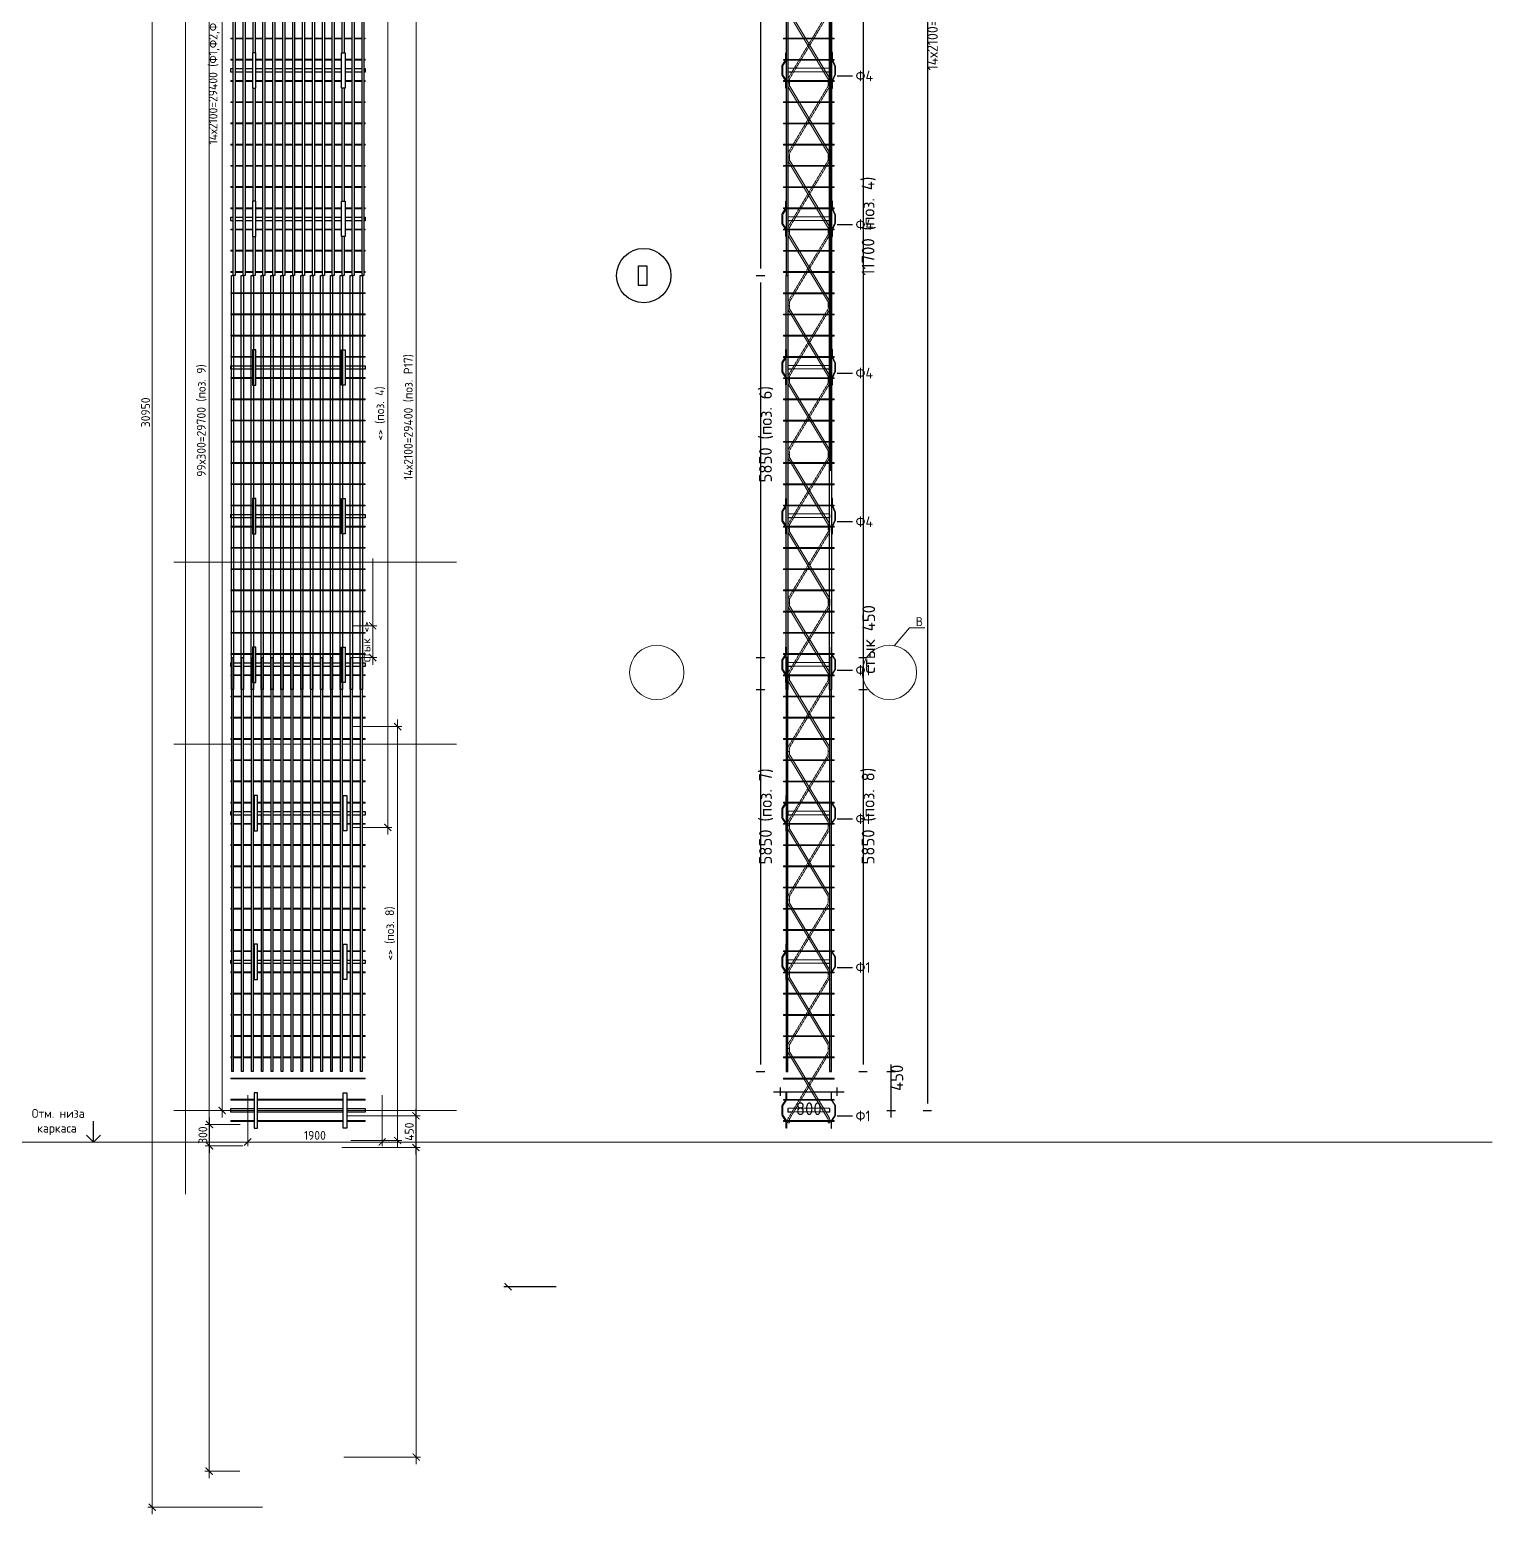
# Model space of a CAD drawing. Header units: millimetres. Extents: x -65574 to 111613, y -106550 to -50518.
# Drawn here: x 24010 to 44685, y -106261 to -85278 of the extents above; entities that cross this region are included whole.
import ezdxf
from ezdxf import colors
from ezdxf.entities.mleader import LeaderData, LeaderLine
from ezdxf.math import Vec2, Vec3

# ---------------------------------------------------------------- set-up
doc = ezdxf.new("R2010")
doc.units = ezdxf.units.MM
doc.linetypes.add('невидимая', pattern=[0.375, 0.25, -0.125])
doc.layers.get('Defpoints').update_dxf_attribs({"color": 6})
doc.layers.add('ОПП_ОС_Размеры', color=7, linetype='Continuous', lineweight=25)
doc.styles.add('GOST-2.304_Type-B', font='GOST Common.ttf')
doc.styles.add('mpp', font='mipgost.shx')
doc.dimstyles.new('УРСТ', dxfattribs={"dimtxt": 2.5, "dimasz": 2, "dimexe": 1.2, "dimexo": 1.5, "dimtad": 1, "dimdec": 0, "dimrnd": 1, "dimtxsty": 'GOST-2.304_Type-B', "dimblk": 'ARCHTICK', "dimcen": 2, "dimdle": 2, "dimazin": 3, "dimtfac": 1, "dimtdec": 0, "dimtmove": 1, "dimatfit": 0, "dimldrblk": 'NONE', "dimlwd": 15, "dimlwe": 15})

# ---------------------------------------------------------------- blocks, each defined once
blk = doc.blocks.new('_ArchTick')
at = {"color": 0, "linetype": 'ByBlock', "const_width": 0.15}
blk.add_lwpolyline([(-0.5, -0.5), (0.5, 0.5)], dxfattribs=at)
blk = doc.blocks.new('*D79')
at = {"color": 0, "lineweight": 15, "ltscale": 100, "transparency": 16777216}
for p, q in [((27091, -100337), (27091, -101059)), ((28991, -100337), (28991, -101059)), ((26991, -100999), (29091, -100999))]:
    blk.add_line(p, q, dxfattribs=at)
at = {"layer": 'Defpoints', "color": 0, "lineweight": -2, "ltscale": 100, "transparency": 16777216}
for p in [(27091, -100262), (28991, -100262), (28991, -100999)]:
    blk.add_point(p, dxfattribs=at)
at = {"color": 0, "lineweight": 15, "ltscale": 100, "transparency": 16777216, "xscale": 100, "yscale": 100, "zscale": 100, "rotation": 180}
blk.add_blockref('_ArchTick', (27091, -100999), dxfattribs=at)
at = {"color": 0, "lineweight": 15, "ltscale": 100, "transparency": 16777216, "xscale": 100, "yscale": 100, "zscale": 100}
blk.add_blockref('_ArchTick', (28991, -100999), dxfattribs=at)
at = {"color": 0, "lineweight": 15, "ltscale": 100, "transparency": 16777216, "insert": (28041, -100905), "char_height": 125, "attachment_point": 5, "style": 'GOST-2.304_Type-B'}
blk.add_mtext('\\A1;1900', dxfattribs=at)
blk = doc.blocks.new('_None')
blk = doc.blocks.new('*D83')
at = {"color": 0, "lineweight": 15, "transparency": 16777216}
for p, q in [((29071, -84753), (29071, -96653)), ((28553, -84853), (29131, -84853)), ((28578, -96553), (29131, -96553))]:
    blk.add_line(p, q, dxfattribs=at)
at = {"layer": 'Defpoints', "color": 0, "lineweight": -2, "transparency": 16777216}
for p in [(28478, -84853), (28503, -96553), (29071, -96553)]:
    blk.add_point(p, dxfattribs=at)
at = {"color": 0, "lineweight": 15, "transparency": 16777216, "xscale": 100, "yscale": 100, "zscale": 100}
for p, rotation in [((29071, -84853), 90), ((29071, -96553), 270)]:
    blk.add_blockref('_ArchTick', p, dxfattribs=dict(at, rotation=rotation))
at = {"color": 0, "lineweight": 15, "transparency": 16777216, "insert": (28965, -90703), "char_height": 125, "attachment_point": 5, "rotation": 90, "style": 'GOST-2.304_Type-B'}
blk.add_mtext('\\A1;<> (поз. 4)', dxfattribs=at)
blk = doc.blocks.new('*D85')
at = {"color": 0, "lineweight": 15, "transparency": 16777216}
for p, q in [((29211, -95028), (29211, -101078)), ((28548, -95128), (29271, -95128)), ((28548, -100978), (29271, -100978))]:
    blk.add_line(p, q, dxfattribs=at)
at = {"layer": 'Defpoints', "color": 0, "lineweight": -2, "transparency": 16777216}
for p in [(28473, -95128), (28473, -100978), (29211, -100978)]:
    blk.add_point(p, dxfattribs=at)
at = {"color": 0, "lineweight": 15, "transparency": 16777216, "xscale": 100, "yscale": 100, "zscale": 100}
for p, rotation in [((29211, -95128), 90), ((29211, -100978), 270)]:
    blk.add_blockref('_ArchTick', p, dxfattribs=dict(at, rotation=rotation))
at = {"color": 0, "lineweight": 15, "transparency": 16777216, "insert": (29104, -98053), "char_height": 125, "attachment_point": 5, "rotation": 90, "style": 'GOST-2.304_Type-B'}
blk.add_mtext('\\A1;<> (поз. 8)', dxfattribs=at)
blk = doc.blocks.new('*D88')
at = {"color": 0, "lineweight": 15, "transparency": 16777216}
for p, q in [((28858, -92753), (28858, -93703)), ((28583, -93703), (28918, -93703)), ((28858, -93703), (28858, -93603)), ((28858, -93703), (28858, -94153)), ((28858, -93703), (28858, -94153)), ((28583, -94153), (28918, -94153)), ((28858, -94153), (28858, -94253))]:
    blk.add_line(p, q, dxfattribs=at)
at = {"layer": 'Defpoints', "color": 0, "lineweight": -2, "transparency": 16777216}
for p in [(28508, -93703), (28508, -94153), (28858, -94153)]:
    blk.add_point(p, dxfattribs=at)
at = {"color": 0, "lineweight": 15, "transparency": 16777216, "xscale": 100, "yscale": 100, "zscale": 100}
for p, rotation in [((28858, -93703), 270), ((28858, -94153), 90)]:
    blk.add_blockref('_ArchTick', p, dxfattribs=dict(at, rotation=rotation))
at = {"color": 0, "lineweight": 15, "transparency": 16777216, "insert": (28764, -93928), "char_height": 125, "attachment_point": 5, "rotation": 90, "style": 'GOST-2.304_Type-B'}
blk.add_mtext('\\A1;стык <>', dxfattribs=at)
blk = doc.blocks.new('*U19')
at = {"lineweight": 30, "ltscale": 100}
blk.add_lwpolyline([(-950, -25), (950, -25), (950, 25), (-950, 25)], close=True, dxfattribs=at)
blk = doc.blocks.new('*U20')
at = {"color": 0, "linetype": 'ByBlock', "lineweight": -2, "transparency": 16777216}
for p in [(0, 0), (0, -2100), (0, -4200), (0, -6300), (0, -8400), (0, -10500), (0, -12600), (0, -14700), (0, -16800), (0, -18900), (0, -21000), (0, -23100), (0, -25200), (0, -27300), (0, -29400)]:
    blk.add_blockref('*U19', p, dxfattribs=at)
blk = doc.blocks.new('*D90')
at = {"color": 0, "lineweight": 15, "ltscale": 100, "transparency": 16777216}
for p, q in [((29474, -75953), (29474, -105553)), ((28448, -76053), (29534, -76053)), ((28448, -105453), (29534, -105453))]:
    blk.add_line(p, q, dxfattribs=at)
at = {"layer": 'Defpoints', "color": 0, "lineweight": -2, "ltscale": 100, "transparency": 16777216}
for p in [(28373, -76053), (28373, -105453), (29474, -105453)]:
    blk.add_point(p, dxfattribs=at)
at = {"color": 0, "lineweight": 15, "ltscale": 100, "transparency": 16777216, "xscale": 100, "yscale": 100, "zscale": 100}
for p, rotation in [((29474, -76053), 90), ((29474, -105453), 270)]:
    blk.add_blockref('_ArchTick', p, dxfattribs=dict(at, rotation=rotation))
at = {"color": 0, "lineweight": 15, "ltscale": 100, "transparency": 16777216, "insert": (29367, -90753), "char_height": 125, "attachment_point": 5, "rotation": 90, "style": 'GOST-2.304_Type-B'}
blk.add_mtext('\\A1;14х2100=29400 (поз. Р17)', dxfattribs=at)
blk = doc.blocks.new('*D91')
at = {"color": 0, "lineweight": 15, "ltscale": 100, "transparency": 16777216}
for p, q in [((28443, -100628), (29529, -100628)), ((29469, -100528), (29469, -101178)), ((28422, -101078), (29529, -101078))]:
    blk.add_line(p, q, dxfattribs=at)
at = {"layer": 'Defpoints', "color": 0, "lineweight": -2, "ltscale": 100, "transparency": 16777216}
for p in [(28368, -100628), (28347, -101078), (29469, -101078)]:
    blk.add_point(p, dxfattribs=at)
at = {"color": 0, "lineweight": 15, "ltscale": 100, "transparency": 16777216, "xscale": 100, "yscale": 100, "zscale": 100}
for p, rotation in [((29469, -100628), 90), ((29469, -101078), 270)]:
    blk.add_blockref('_ArchTick', p, dxfattribs=dict(at, rotation=rotation))
at = {"color": 0, "lineweight": 15, "ltscale": 100, "transparency": 16777216, "insert": (29375, -100853), "char_height": 125, "attachment_point": 5, "rotation": 90, "style": 'GOST-2.304_Type-B'}
blk.add_mtext('\\A1;450', dxfattribs=at)
blk = doc.blocks.new('*U18')
blk.add_wipeout([(-14, 11700), (14, 11700), (14, 0), (-14, 0)])
at = {"ltscale": 100}
blk.add_lwpolyline([(-14, 0), (14, 0), (14, 11700), (-14, 11700)], close=True, dxfattribs=at)
blk = doc.blocks.new('*U21')
at = {"color": 0, "linetype": 'ByBlock', "lineweight": -2, "transparency": 16777216}
for p in [(0, 0), (140, 0), (280, 0), (420, 0), (560, 0), (700, 0), (840, 0), (980, 0), (1120, 0), (1260, 0), (1400, 0), (1540, 0), (1680, 0), (1820, 0)]:
    blk.add_blockref('*U18', p, dxfattribs=at)
blk = doc.blocks.new('*U22')
blk.add_wipeout([(-11, 5850), (11, 5850), (11, 0), (-11, 0)])
at = {"ltscale": 100}
blk.add_lwpolyline([(-11, 0), (11, 0), (11, 5850), (-11, 5850)], close=True, dxfattribs=at)
blk = doc.blocks.new('*U23')
at = {"color": 0, "linetype": 'ByBlock', "lineweight": -2, "transparency": 16777216}
for p in [(0, 0), (140, 0), (280, 0), (420, 0), (560, 0), (700, 0), (840, 0), (980, 0), (1120, 0), (1260, 0), (1400, 0), (1540, 0), (1680, 0), (1820, 0)]:
    blk.add_blockref('*U22', p, dxfattribs=at)
blk = doc.blocks.new('*U28')
blk.add_wipeout([(-25, 250), (25, 250), (25, -250), (-25, -250)])
at = {"lineweight": 30, "ltscale": 100}
blk.add_lwpolyline([(-25, -250), (-25, 250), (25, 250), (25, -250)], close=True, dxfattribs=at)
blk = doc.blocks.new('*U29')
at = {"color": 0, "linetype": 'ByBlock', "lineweight": -2, "transparency": 16777216}
for p in [(0, 0), (0, -2100), (0, -4200)]:
    blk.add_blockref('*U28', p, dxfattribs=at)
blk = doc.blocks.new('*D92')
at = {"color": 0, "lineweight": 15, "ltscale": 100, "transparency": 16777216}
for p, q in [((26729, -71053), (26729, -100653)), ((27081, -71153), (26669, -71153)), ((26778, -100553), (26669, -100553))]:
    blk.add_line(p, q, dxfattribs=at)
at = {"layer": 'Defpoints', "color": 0, "lineweight": -2, "ltscale": 100, "transparency": 16777216}
for p in [(27156, -71153), (26729, -100553), (26853, -100553)]:
    blk.add_point(p, dxfattribs=at)
at = {"color": 0, "lineweight": 15, "ltscale": 100, "transparency": 16777216, "xscale": 100, "yscale": 100, "zscale": 100}
for p, rotation in [((26729, -71153), 90), ((26729, -100553), 270)]:
    blk.add_blockref('_ArchTick', p, dxfattribs=dict(at, rotation=rotation))
at = {"color": 0, "lineweight": 15, "ltscale": 100, "transparency": 16777216, "insert": (26616, -85853), "char_height": 125, "width": 2244.5, "attachment_point": 5, "rotation": 90, "style": 'GOST-2.304_Type-B'}
blk.add_mtext('\\A1;14х2100=29400 (Ф1,Ф2,Ф3,Ф4) ', dxfattribs=at)
blk = doc.blocks.new('*D164')
at = {"color": 0, "lineweight": 15, "ltscale": 100, "transparency": 16777216}
for p, q in [((26979, -75952), (26487, -75952)), ((26547, -75852), (26547, -105752)), ((26979, -105652), (26487, -105652))]:
    blk.add_line(p, q, dxfattribs=at)
at = {"layer": 'Defpoints', "color": 0, "lineweight": -2, "ltscale": 100, "transparency": 16777216}
for p in [(27054, -75952), (26547, -105652), (27054, -105652)]:
    blk.add_point(p, dxfattribs=at)
at = {"color": 0, "lineweight": 15, "ltscale": 100, "transparency": 16777216, "xscale": 100, "yscale": 100, "zscale": 100}
for p, rotation in [((26547, -75952), 90), ((26547, -105652), 270)]:
    blk.add_blockref('_ArchTick', p, dxfattribs=dict(at, rotation=rotation))
at = {"color": 0, "lineweight": 15, "ltscale": 100, "transparency": 16777216, "insert": (26441, -90802), "char_height": 125, "width": 2066.21, "attachment_point": 5, "rotation": 90, "style": 'GOST-2.304_Type-B'}
blk.add_mtext('\\A1;99х300=29700 (поз. 9) ', dxfattribs=at)
blk = doc.blocks.new('*U168')
at = {"lineweight": 15}
blk.add_lwpolyline([(-950, 6), (-950, -6), (950, -6), (950, 6)], close=True, dxfattribs=at)
blk = doc.blocks.new('*U169')
at = {"color": 0, "linetype": 'ByBlock', "lineweight": -2, "transparency": 16777216}
for p in [(0, 0), (0, -300), (0, -600), (0, -900), (0, -1200), (0, -1500), (0, -1800), (0, -2100), (0, -2400), (0, -2700), (0, -3000), (0, -3300), (0, -3600), (0, -3900), (0, -4200), (0, -4500), (0, -4800), (0, -5100), (0, -5400), (0, -5700), (0, -6000), (0, -6300), (0, -6600), (0, -6900), (0, -7200), (0, -7500), (0, -7800), (0, -8100), (0, -8400), (0, -8700), (0, -9000), (0, -9300), (0, -9600), (0, -9900), (0, -10200), (0, -10500), (0, -10800), (0, -11100), (0, -11400), (0, -11700), (0, -12000), (0, -12300), (0, -12600), (0, -12900), (0, -13200), (0, -13500), (0, -13800), (0, -14100), (0, -14400), (0, -14700), (0, -15000), (0, -15300), (0, -15600), (0, -15900), (0, -16200), (0, -16500), (0, -16800), (0, -17100), (0, -17400), (0, -17700), (0, -18000), (0, -18300), (0, -18600), (0, -18900), (0, -19200), (0, -19500), (0, -19800), (0, -20100), (0, -20400), (0, -20700), (0, -21000), (0, -21300), (0, -21600), (0, -21900), (0, -22200), (0, -22500), (0, -22800), (0, -23100), (0, -23400), (0, -23700), (0, -24000), (0, -24300), (0, -24600), (0, -24900), (0, -25200), (0, -25500), (0, -25800), (0, -26100), (0, -26400), (0, -26700), (0, -27000), (0, -27300), (0, -27600), (0, -27900), (0, -28200), (0, -28500), (0, -28800), (0, -29100), (0, -29400), (0, -29700)]:
    blk.add_blockref('*U168', p, dxfattribs=at)
blk = doc.blocks.new('*D190')
at = {"color": 0, "lineweight": 15, "transparency": 16777216}
for p, q in [((25742, -75111), (25742, -106261)), ((26756, -75211), (25682, -75211)), ((27299, -106161), (25682, -106161))]:
    blk.add_line(p, q, dxfattribs=at)
at = {"layer": 'Defpoints', "color": 0, "lineweight": -2, "transparency": 16777216}
for p in [(26831, -75211), (25742, -106161), (27374, -106161)]:
    blk.add_point(p, dxfattribs=at)
at = {"color": 0, "lineweight": 15, "transparency": 16777216, "xscale": 100, "yscale": 100, "zscale": 100}
for p, rotation in [((25742, -75211), 90), ((25742, -106161), 270)]:
    blk.add_blockref('_ArchTick', p, dxfattribs=dict(at, rotation=rotation))
at = {"color": 0, "lineweight": -2, "transparency": 16777216, "insert": (25648, -90686), "char_height": 125, "attachment_point": 5, "rotation": 90, "style": 'GOST-2.304_Type-B'}
blk.add_mtext('\\A1;30950', dxfattribs=at)
blk = doc.blocks.new('ываыуааыу')
at = {"color": 3, "lineweight": -2}
blk.add_lwpolyline([(109752, 31840), (109837, 31803, 0.103926), (109841, 31802), (109939, 31802), (109939, 31797), (109839, 31797, -0.103926), (109835, 31798), (109750, 31835, 0.103926), (109746, 31836), (109631, 31836, 0.103926), (109627, 31835), (109543, 31798, -0.103926), (109539, 31797), (109439, 31797), (109439, 31802), (109536, 31802, 0.103926), (109540, 31803), (109625, 31840, -0.103926), (109629, 31841), (109748, 31841, -0.103926)], format="xyb", close=True, dxfattribs=at)
blk = doc.blocks.new('ф-3')
at = {"color": 2, "lineweight": -2}
blk.add_lwpolyline([(50720, -71227, 0.145063), (50721, -71222), (50721, -71153), (50721, -71084, 0.145063), (50720, -71078), (50673, -71006, -0.145063), (50671, -71001), (50671, -70903), (50666, -70903), (50666, -71003, 0.145063), (50668, -71008), (50715, -71080, -0.145063), (50716, -71086), (50716, -71153), (50716, -71220, -0.145063), (50715, -71225), (50668, -71297, 0.145063), (50666, -71303), (50666, -71403), (50671, -71403), (50671, -71305, -0.145063), (50673, -71299)], format="xyb", close=True, dxfattribs=at)
blk = doc.blocks.new('*D203')
at = {"layer": 'Defpoints', "color": 0, "lineweight": -2, "transparency": 16777216}
for p in [(27059, -100752), (26552, -101053), (27096, -101053)]:
    blk.add_point(p, dxfattribs=at)
at = {"layer": 'ОПП_ОС_Размеры', "color": 0, "lineweight": 15, "transparency": 16777216}
for p, q in [((26552, -100652), (26552, -101153)), ((26984, -100752), (26492, -100752)), ((27021, -101053), (26492, -101053))]:
    blk.add_line(p, q, dxfattribs=at)
at = {"layer": 'ОПП_ОС_Размеры', "color": 0, "lineweight": 15, "transparency": 16777216, "xscale": 100, "yscale": 100, "zscale": 100}
for p, rotation in [((26552, -100752), 90), ((26552, -101053), 270)]:
    blk.add_blockref('_ArchTick', p, dxfattribs=dict(at, rotation=rotation))
at = {"layer": 'ОПП_ОС_Размеры', "color": 0, "lineweight": -2, "transparency": 16777216, "insert": (26458, -100902), "char_height": 125, "attachment_point": 5, "rotation": 90, "style": 'GOST-2.304_Type-B'}
blk.add_mtext('\\A1;300', dxfattribs=at)
blk = doc.blocks.new('*U450')
blk.add_wipeout([(-25, 250), (25, 250), (25, -250), (-25, -250)])
at = {"lineweight": 30, "ltscale": 100}
blk.add_lwpolyline([(-25, -250), (-25, 250), (25, 250), (25, -250)], close=True, dxfattribs=at)
blk = doc.blocks.new('*U451')
at = {"color": 0, "linetype": 'ByBlock', "lineweight": -2, "transparency": 16777216}
for p in [(0, 0), (0, -2100), (0, -4200), (0, -6300), (0, -8400)]:
    blk.add_blockref('*U450', p, dxfattribs=at)
blk = doc.blocks.new('*U456')
blk.add_wipeout([(-25, 250), (25, 250), (25, -250), (-25, -250)])
at = {"lineweight": 30, "ltscale": 100}
blk.add_lwpolyline([(-25, -250), (-25, 250), (25, 250), (25, -250)], close=True, dxfattribs=at)
blk = doc.blocks.new('*U457')
at = {"color": 0, "linetype": 'ByBlock', "lineweight": -2, "transparency": 16777216}
for p in [(0, 0), (0, -2100), (0, -4200)]:
    blk.add_blockref('*U456', p, dxfattribs=at)
blk = doc.blocks.new('*U460')
blk.add_wipeout([(-25, 250), (25, 250), (25, -250), (-25, -250)])
at = {"lineweight": 30, "ltscale": 100}
blk.add_lwpolyline([(-25, -250), (-25, 250), (25, 250), (25, -250)], close=True, dxfattribs=at)
blk = doc.blocks.new('*U461')
at = {"color": 0, "linetype": 'ByBlock', "lineweight": -2, "transparency": 16777216}
for p in [(0, 0), (0, -2100), (0, -4200), (0, -6300), (0, -8400)]:
    blk.add_blockref('*U460', p, dxfattribs=at)
blk = doc.blocks.new('*U470')
blk.add_lwpolyline([(-16, 0), (16, 0), (16, 5850), (-16, 5850)], close=True)
blk = doc.blocks.new('*U471')
for p in [(0, 0), (140, 0), (280, 0), (420, 0), (560, 0), (700, 0), (840, 0), (980, 0), (1120, 0), (1260, 0), (1400, 0), (1540, 0), (1680, 0), (1820, 0)]:
    blk.add_blockref('*U470', p)
blk = doc.blocks.new('*U1700')
at = {"lineweight": 15}
blk.add_lwpolyline([(-360, -6), (360, -6), (360, 6), (-360, 6), (-360, -7)], dxfattribs=at)
blk = doc.blocks.new('*U1710')
at = {"color": 0, "linetype": 'ByBlock', "lineweight": -2, "transparency": 16777216}
for p in [(0, 0), (0, -300), (0, -600), (0, -900), (0, -1200), (0, -1500), (0, -1800), (0, -2100), (0, -2400), (0, -2700), (0, -3000), (0, -3300), (0, -3600), (0, -3900), (0, -4200), (0, -4500), (0, -4800), (0, -5100), (0, -5400), (0, -5700), (0, -6000), (0, -6300), (0, -6600), (0, -6900), (0, -7200), (0, -7500), (0, -7800), (0, -8100), (0, -8400), (0, -8700), (0, -9000), (0, -9300), (0, -9600), (0, -9900), (0, -10200), (0, -10500), (0, -10800), (0, -11100), (0, -11400), (0, -11700), (0, -12000), (0, -12300), (0, -12600), (0, -12900), (0, -13200), (0, -13500), (0, -13800), (0, -14100), (0, -14400), (0, -14700), (0, -15000), (0, -15300), (0, -15600), (0, -15900), (0, -16200), (0, -16500), (0, -16800), (0, -17100), (0, -17400), (0, -17700), (0, -18000), (0, -18300), (0, -18600), (0, -18900), (0, -19200), (0, -19500), (0, -19800), (0, -20100), (0, -20400), (0, -20700), (0, -21000)]:
    blk.add_blockref('*U1700', p, dxfattribs=at)
blk = doc.blocks.new('*U1720')
at = {"lineweight": 15}
for points in [[(-245, -27.5), (-295, -27.5), (-295, 22.5), (-290, 22.5), (-290, -22.5), (-245, -22.5), (-245, -22.5)], [(245, -27.5), (295, -27.5), (295, 22.5), (290, 22.5), (290, -22.5), (245, -22.5), (245, -22.5)]]:
    blk.add_lwpolyline(points, close=True, dxfattribs=at)
blk.add_lwpolyline([(-263, -22.5), (290, -22.5), (290, 27.5), (-290, 27.5), (-290, -22.5)], dxfattribs=at)
blk = doc.blocks.new('*U1730')
at = {"color": 0, "linetype": 'ByBlock', "lineweight": -2, "transparency": 16777216}
for p in [(0, 0), (0, -2100), (0, -4200), (0, -6300), (0, -8400), (0, -10500), (0, -12600), (0, -14700), (0, -16800), (0, -18900), (0, -21000), (0, -23100), (0, -25200), (0, -27300), (0, -29400)]:
    blk.add_blockref('*U1720', p, dxfattribs=at)
blk = doc.blocks.new('dthysq0')
at = {"lineweight": 15}
blk.add_lwpolyline([(25239, -216), (25239, -175), (25259, -175), (25259, -209, 0.168934), (25268, -234), (25820, -1152, -0.168934), (25829, -1177), (25829, -1225), (25809, -1225), (25809, -1184, 0.168934), (25800, -1159), (25248, -241, -0.168934)], format="xyb", close=True, dxfattribs=at)
at = {"linetype": 'невидимая', "lineweight": 15, "ltscale": 7}
blk.add_lwpolyline([(25829, -216), (25829, -175), (25809, -175), (25809, -209, -0.168934), (25800, -234), (25248, -1152, 0.168934), (25239, -1177), (25239, -1225), (25259, -1225), (25259, -1184, -0.168934), (25268, -1159), (25820, -241, 0.168934)], format="xyb", close=True, dxfattribs=at)
blk = doc.blocks.new('*U1740')
blk.add_blockref('dthysq0', (-25534, 700))
blk = doc.blocks.new('*U1750')
at = {"color": 0, "linetype": 'ByBlock', "lineweight": -2, "transparency": 16777216}
for p in [(0, 0), (0, -1050), (0, -2100), (0, -3150), (0, -4200), (0, -5250), (0, -6300), (0, -7350), (0, -8400), (0, -9450), (0, -10500), (0, -11550), (0, -12600), (0, -13650), (0, -14700), (0, -15750), (0, -16800), (0, -17850), (0, -18900), (0, -19950), (0, -21000), (0, -22050), (0, -23100), (0, -24150), (0, -25200), (0, -26250), (0, -27300), (0, -28350), (0, -29400)]:
    blk.add_blockref('*U1740', p, dxfattribs=at)
blk = doc.blocks.new('афафцафа0')
at = {"color": 30, "lineweight": -2}
blk.add_lwpolyline([(109689, 32631), (109756, 32631, -0.152459), (109761, 32629), (109833, 32580, 0.152459), (109839, 32578), (109939, 32578), (109939, 32583), (109841, 32583, -0.152459), (109835, 32585), (109763, 32634, 0.152459), (109758, 32636), (109689, 32636), (109619, 32636, 0.152459), (109614, 32634), (109542, 32585, -0.152459), (109537, 32583), (109439, 32583), (109439, 32578), (109539, 32578, 0.152459), (109544, 32580), (109616, 32629, -0.152459), (109621, 32631)], format="xyb", close=True, dxfattribs=at)
blk = doc.blocks.new('*U1780')
at = {"color": 1, "lineweight": -2, "xscale": -1, "rotation": 90}
blk.add_blockref('афафцафа0', (32607, 109689), dxfattribs=at)
blk = doc.blocks.new('*U1790')
at = {"color": 0, "linetype": 'ByBlock', "lineweight": -2, "transparency": 16777216}
for p in [(0, 0), (0, -2100), (0, -4200)]:
    blk.add_blockref('*U1780', p, dxfattribs=at)
blk = doc.blocks.new('*U1800')
at = {"color": 1, "lineweight": -2, "xscale": -1, "rotation": 90}
blk.add_blockref('афафцафа0', (32607, 109689), dxfattribs=at)
blk = doc.blocks.new('*U1810')
at = {"color": 0, "linetype": 'ByBlock', "lineweight": -2, "transparency": 16777216}
for p in [(0, 0), (0, -2100), (0, -4200), (0, -6300)]:
    blk.add_blockref('*U1800', p, dxfattribs=at)

msp = doc.modelspace()

# ---------------------------------------------------------------- linework, layer by layer
at = {"color": 7}
for p, q in [((36699, -71252.8), (36699, -100452.8)), ((34340, -77152.8), (34340, -88652.8)), ((35790, -83002.8), (35790, -94502.8)), ((35422.7, -85931.2), (35642.7, -85931.2)), ((35422.7, -88031.2), (35642.7, -88031.2)), ((34280, -88752.8), (34400, -88752.8)), ((34280, -88752.8), (34400, -88752.8)), ((34340, -88852.8), (34340, -94502.8)), ((35422.7, -90131.2), (35642.7, -90131.2)), ((35422.7, -92231.2), (35642.7, -92231.2)), ((34280, -94152.8), (34400, -94152.8)), ((35730, -94152.8), (35850, -94152.8)), ((35730, -94152.8), (35850, -94152.8)), ((34340, -94252.8), (34340, -99902.8)), ((35422.7, -94331.2), (35642.7, -94331.2)), ((35790, -94252.8), (35790, -94502.8)), ((35790, -94252.8), (35790, -99902.8)), ((34280, -94602.8), (34400, -94602.8)), ((35730, -94602.8), (35850, -94602.8)), ((35730, -94602.8), (35850, -94602.8)), ((35422.7, -96431.2), (35642.7, -96431.2)), ((35422.7, -98531.2), (35642.7, -98531.2)), ((34280, -100002.8), (34400, -100002.8)), ((35730, -100002.8), (35850, -100002.8)), ((36127, -100002.8), (36247, -100002.8)), ((36187, -100652.8), (36187, -99902.8)), ((34522.7, -100288.8), (35522.7, -100288.8)), ((34622.7, -100348.8), (34622.7, -100228.8)), ((35422.7, -100348.8), (35422.7, -100228.8)), ((35422.7, -100631.2), (35642.7, -100631.2)), ((36127, -100552.8), (36247, -100552.8)), ((36639, -100552.8), (36759, -100552.8)), ((31452.7, -103044.5), (30712.8, -103044.5))]:
    msp.add_line(p, q, dxfattribs=at)
at = {"linetype": 'невидимая', "lineweight": 5, "ltscale": 25}
msp.add_line((44684.6, -101002.8), (2493.9, -101002.8), dxfattribs=at)
at = {"color": 0, "lineweight": 15}
for points in [[(26211.5, -69317.7), (26211.5, -101737.5)], [(30043.1, -92805.3), (26045.4, -92805.3)], [(30043.1, -95377.7), (26045.4, -95377.7)], [(30043.1, -100552.8), (26045.4, -100552.8)]]:
    msp.add_lwpolyline(points, dxfattribs=at)
at = {"color": 7}
for points in [[(34701, -88752.8), (34729, -88752.8), (34729, -77052.8), (34701, -77052.8)], [(35319, -91502.8), (35341, -91502.8), (35341, -79802.8), (35319, -79802.8)], [(35312, -94602.8), (35348, -94602.8), (35348, -82902.8), (35312, -82902.8)], [(34699, -94602.8), (34731, -94602.8), (34731, -88752.8), (34699, -88752.8)], [(34704, -100002.8), (34726, -100002.8), (34726, -94152.8), (34704, -94152.8)], [(35317.5, -100002.8), (35342.5, -100002.8), (35342.5, -94152.8), (35317.5, -94152.8)]]:
    msp.add_lwpolyline(points, close=True, dxfattribs=at)
at = {"color": 0, "lineweight": -2}
msp.add_lwpolyline([(32616.8, -88614.2), (32734.9, -88614.2), (32734.9, -88891.4), (32616.8, -88891.4)], close=True, dxfattribs=at)
at = {"linetype": 'Continuous', "lineweight": 25, "ltscale": 50}
for points in [[(24910.5, -101002.8), (24910.5, -100702.8)], [(24910.5, -101002.8), (24810.5, -100902.8)], [(24910.5, -101002.8), (25010.5, -100902.8)]]:
    msp.add_lwpolyline(points, dxfattribs=at)
at = {"color": 0, "lineweight": -2}
msp.add_circle((32689.8, -88752.8), 384.2, dxfattribs=at)
at = {"color": 0, "lineweight": 15}
for centre in [(32873.1, -94362.2), (36162.5, -94362.2)]:
    msp.add_circle(centre, 384.2, dxfattribs=at)

# ---------------------------------------------------------------- block references
at = {"color": 0, "lineweight": -2}
for name, p in [('*U1750', (35023.2, -70802.8)), ('*U169', (27803.8, -71001.8)), ('*U1730', (35023.2, -71150.3)), ('*U1710', (35023.2, -79702.8)), ('*U1790', (34677.2, -96352.8))]:
    msp.add_blockref(name, p, dxfattribs=at)
at = {"color": 0, "xscale": -1}
msp.add_blockref('*U20', (27803.3, -71152.8), dxfattribs=at)
at = {"lineweight": -2, "xscale": -1}
for p in [(85369.3, -14700), (85369.3, -16800), (85369.3, -18895), (85369.3, -21000), (85369.3, -23100)]:
    msp.add_blockref('ф-3', p, dxfattribs=at)
at = {"lineweight": -2, "xscale": -1, "rotation": 270}
for p in [(3557.1, -195541.4), (3557.1, -197641.4), (3557.1, -199736.4), (3557.1, -201841.4)]:
    msp.add_blockref('ываыуааыу', p, dxfattribs=at)
at = {"color": 7}
for p in [(34340, -88752.8), (34340, -88752.8), (34340, -94152.8), (35790, -94152.8), (35790, -94152.8), (34340, -94602.8), (35790, -94602.8), (35790, -94602.8), (34340, -100002.8), (35790, -100002.8), (36187, -100002.8), (34622.7, -100288.8), (35422.7, -100288.8), (36187, -100552.8), (36699, -100552.8)]:
    msp.add_blockref('_ArchTick', p, dxfattribs=at)
at = {"color": 0, "lineweight": -2, "xscale": -1}
msp.add_blockref('*U1810', (35369.2, -94252.8), dxfattribs=at)
at = {"color": 7, "xscale": 100, "yscale": 100, "zscale": 100, "rotation": 270}
msp.add_blockref('_ArchTick', (30772.8, -103044.5), dxfattribs=at)

# ---------------------------------------------------------------- texts
at = {"color": 7, "attachment_point": 4, "rotation": 90, "style": 'GOST-2.304_Type-B'}
for s, insert, char_height in [('\\A1;14х2100=29400 (поз. Р17)', (36779, -85852.8), 150), ('\\A1;11700 (поз. 4)', (35870, -88752.8), 180), ('\\A1;5850 (поз. 6)', (34420, -91677.8), 180), ('\\A1;стык 450', (35870, -94377.8), 180), ('\\A1;5850 (поз. 7)', (34420, -97077.8), 180), ('\\A1;5850 (поз. 8)', (35870, -97077.8), 180), ('\\A1;450', (36267, -100277.8), 180)]:
    msp.add_mtext(s, dxfattribs=dict(at, insert=insert, char_height=char_height))
at = {"color": 7, "style": 'GOST-2.304_Type-B'}
for s, insert, char_height, attachment_point in [('Ф4', (35682.7, -85931.2), 150, 4), ('Ф4', (35682.7, -88031.2), 150, 4), ('Ф4', (35682.7, -90131.2), 150, 4), ('Ф4', (35682.7, -92231.2), 150, 4), ('Ф1', (35682.7, -94331.2), 150, 4), ('Ф1', (35682.7, -96431.2), 150, 4), ('Ф1', (35682.7, -98531.2), 150, 4), ('\\A1;800', (35022.7, -100438.8), 180, 2), ('Ф1', (35682.7, -100631.2), 150, 4)]:
    msp.add_mtext(s, dxfattribs=dict(at, insert=insert, char_height=char_height, attachment_point=attachment_point))
at = {"linetype": 'Continuous', "lineweight": 25, "ltscale": 50, "insert": (24039.5, -100532.8), "char_height": 125, "width": 744.448, "attachment_point": 1, "style": 'mpp'}
msp.add_mtext('{\\fGOST Common|b0|i0|c204|p34;Отм. низа\\P каркаса}', dxfattribs=at)

# ---------------------------------------------------------------- dimensions: what is measured, and where the dimension line sits
at = {"color": 0, "lineweight": 15, "ltscale": 100}
dim = msp.add_linear_dim(base=(29854.4, -100552.8), p1=(28753.3, -71152.8), p2=(28753.3, -100552.8), angle=90, text='14х2100=29400 (поз. Р17)', dimstyle='УРСТ', override={"dimscale": 0}, dxfattribs=at)
dim.commit()
dim.dimension.update_dxf_attribs({"geometry": '*D90', "text_midpoint": (29748.1, -85852.8)})
at = {"color": 0, "lineweight": 15}
for base, p1, p2, text, picture, middle in [((29278.4, -94602.8), (28685.2, -82902.8), (28710.2, -94602.8), '<> (поз. 4)', '*D83', (29172.1, -89752.8)), ((29470.2, -100002.8), (28732.2, -94152.8), (28732.2, -100002.8), '<> (поз. 8)', '*D85', (29364, -98077.8))]:
    dim = msp.add_linear_dim(base=base, p1=p1, p2=p2, angle=90, text=text, dimstyle='УРСТ', override={"dimscale": 0}, dxfattribs=at)
    dim.commit()
    dim.dimension.update_dxf_attribs({"geometry": picture, "text_midpoint": middle})
dim = msp.add_linear_dim(base=(29059.8, -94152.8), p1=(28710.2, -93702.8), p2=(28710.2, -94152.8), angle=90, text='стык <>', dimstyle='УРСТ', override={"dimscale": 0}, dxfattribs=at)
dim.commit()
dim.dimension.update_dxf_attribs({"geometry": '*D88', "text_midpoint": (29016.3, -94568.6), "dimtype": 160})
at = {"color": 0, "lineweight": 15, "ltscale": 100}
dim = msp.add_linear_dim(base=(28753.3, -101288.9), p1=(26853.3, -100552.8), p2=(28753.3, -100552.8), dimstyle='УРСТ', override={"dimscale": 0}, dxfattribs=at)
dim.commit()
dim.dimension.update_dxf_attribs({"geometry": '*D79', "text_midpoint": (27803.3, -101195.2)})
dim = msp.add_linear_dim(base=(29854.4, -101002.8), p1=(28753.3, -100552.8), p2=(28732.2, -101002.8), angle=90, dimstyle='УРСТ', override={"dimscale": 0}, dxfattribs=at)
dim.commit()
dim.dimension.update_dxf_attribs({"geometry": '*D91', "text_midpoint": (29760.6, -100777.8)})

# ---------------------------------------------------------------- leaders
ml = msp.add_multileader_mtext('Standard', dxfattribs=at)
ml.set_content('{\\C0;В}', color=2, style='GOST-2.304_Type-B')
ml.set_leader_properties(linetype='ByLayer', lineweight=13)
ml.set_arrow_properties(name='NONE')
ml.build(insert=Vec2(0, 0))
ml.multileader.update_dxf_attribs({"has_dogleg": 0, "text_left_attachment_type": 6, "text_right_attachment_type": 6, "dogleg_length": 0, "arrow_head_size": 125, "scale": 50})
ctx = ml.context
ctx.base_point, ctx.scale, ctx.char_height, ctx.arrow_head_size, ctx.landing_gap_size, ctx.plane_origin = Vec3(36448, -93731.7), 50, 125, 125, 100, Vec3(28876, -97397)
ctx.left_attachment, ctx.right_attachment, ctx.text_align_type = 6, 6, 1
notes = []
notes.append((ctx, [(0, (1, 1, 0), (36448, -93731.7), (1, 0), 0, [(1, [(36230.3, -93984)], 0, [])])]))
ctx.mtext.insert, ctx.mtext.rotation, ctx.mtext.width, ctx.mtext.alignment, ctx.mtext.flow_direction = Vec3(36585.5, -93581.7), 6.2831853, 278.609, 2, 5
for ctx, leaders in notes:
    for number, flags, end, landing, length, lines in leaders:
        leader = LeaderData()
        leader.index, (leader.has_last_leader_line, leader.has_dogleg_vector, leader.attachment_direction) = number, flags
        leader.last_leader_point, leader.dogleg_vector, leader.dogleg_length = Vec3(end), Vec3(landing), length
        for number, points, colour, breaks in lines:
            line = LeaderLine()
            line.index, line.vertices, line.color, line.breaks = number, Vec3.list(points), colors.encode_raw_color(colour), breaks
            leader.lines.append(line)
        ctx.leaders.append(leader)

# ---------------------------------------------------------------- next in the draw order: block references
at = {"color": 0, "xscale": -1}
for name, p in [('*U21', (28721.2, -88752.8)), ('*U23', (28696.2, -100002.8))]:
    msp.add_blockref(name, p, dxfattribs=at)

# ---------------------------------------------------------------- next in the draw order: block references
at = {"color": 0}
for name, p in [('*U461', (28442.7, -85852.8)), ('*U457', (28466.2, -96352.8))]:
    msp.add_blockref(name, p, dxfattribs=at)

# ---------------------------------------------------------------- next in the draw order: dimensions: what is measured, and where the dimension line sits
at = {"color": 0, "lineweight": 15, "ltscale": 100}
for base, p1, p2, text, picture, middle in [((26346.8, -100701.8), (26853.8, -71001.8), (26853.8, -100701.8), '99х300=29700 (поз. 9) ', '*D164', (26240.6, -85851.8)), ((26728.8, -100552.8), (27155.7, -71152.8), (26853.3, -100552.8), '14х2100=29400 (Ф1,Ф2,Ф3,Ф4) ', '*D92', (26616.3, -85852.8))]:
    dim = msp.add_linear_dim(base=base, p1=p1, p2=p2, angle=90, text=text, dimstyle='УРСТ', override={"dimscale": 0}, dxfattribs=at)
    dim.commit()
    dim.dimension.update_dxf_attribs({"geometry": picture, "text_midpoint": middle})

# ---------------------------------------------------------------- next in the draw order: block references
at = {"color": 0, "xscale": -1}
msp.add_blockref('*U29', (27206.2, -96352.8), dxfattribs=at)

# ---------------------------------------------------------------- next in the draw order: dimensions: what is measured, and where the dimension line sits
at = {"color": 0, "lineweight": -2}
dim = msp.add_linear_dim(base=(25258.3, -101002.8), p1=(26346.8, -70052.8), p2=(26890.2, -101002.8), angle=90, dimstyle='УРСТ', override={"dimscale": 0}, dxfattribs=at)
dim.commit()
dim.dimension.update_dxf_attribs({"geometry": '*D190', "text_midpoint": (25164.6, -85527.8)})
at = {"layer": 'ОПП_ОС_Размеры', "lineweight": -2}
dim = msp.add_linear_dim(base=(26346.8, -101002.8), p1=(26853.8, -100701.8), p2=(26890.2, -101002.8), angle=90, text='300', dimstyle='УРСТ', override={"dimscale": 0}, dxfattribs=at)
dim.commit()
dim.dimension.update_dxf_attribs({"geometry": '*D203', "text_midpoint": (26253.1, -100852.3)})

# ---------------------------------------------------------------- next in the draw order: leaders
at = {"color": 0, "lineweight": 15, "ltscale": 100}
ml = msp.add_multileader_mtext('Standard', dxfattribs=at)
ml.set_content('{\\C0;7\\PА500C \\fISOCPEUR|b0|i0|c204|p34;%%C22\\fISOCPEUR|b0|i0|c0|p34; \\fISOCPEUR|b0|i0|c204|p34;шаг 140\\fISOCPEUR|b0|i0|c0|p34; \\fISOCPEUR|b0|i0|c204|p34;мм}', color=2, style='GOST-2.304_Type-B')
ml.set_leader_properties(color=256, linetype='ByLayer', lineweight=13)
ml.set_arrow_properties(name='NONE')
ml.build(insert=Vec2(0, 0))
ml.multileader.update_dxf_attribs({"has_dogleg": 0, "text_left_attachment_type": 6, "text_right_attachment_type": 6, "dogleg_length": 0, "arrow_head_size": 125, "scale": 50})
ctx = ml.context
ctx.base_point, ctx.scale, ctx.char_height, ctx.arrow_head_size, ctx.landing_gap_size, ctx.plane_origin = Vec3(10328.2, -97126.4), 50, 125, 125, 100, Vec3(4333.4, -99751.2)
ctx.left_attachment, ctx.right_attachment, ctx.text_align_type = 6, 6, 1
notes = []
notes.append((ctx, [(0, (1, 1, 0), (10328.2, -97126.4), (1, 0), 0, [(1, [(10042, -97480.9)], 0, [])])]))
ctx.mtext.insert, ctx.mtext.width, ctx.mtext.alignment, ctx.mtext.flow_direction = Vec3(10865.7, -96976.4), 923.119, 2, 5
ml = msp.add_multileader_mtext('Standard', dxfattribs=at)
ml.set_content('{\\C0;8\\PА500C \\fISOCPEUR|b0|i0|c204|p34;%%C25\\fISOCPEUR|b0|i0|c0|p34; \\fISOCPEUR|b0|i0|c204|p34;шаг 140\\fISOCPEUR|b0|i0|c0|p34; \\fISOCPEUR|b0|i0|c204|p34;мм}', color=2, style='GOST-2.304_Type-B')
ml.set_leader_properties(color=256, linetype='ByLayer', lineweight=13)
ml.set_arrow_properties(name='NONE')
ml.build(insert=Vec2(0, 0))
ml.multileader.update_dxf_attribs({"has_dogleg": 0, "text_left_attachment_type": 6, "text_right_attachment_type": 6, "dogleg_length": 0, "arrow_head_size": 125, "scale": 50})
ctx = ml.context
ctx.base_point, ctx.scale, ctx.char_height, ctx.arrow_head_size, ctx.landing_gap_size, ctx.plane_origin = Vec3(12006.3, -97126.4), 50, 125, 125, 100, Vec3(7645.4, -99751.2)
ctx.left_attachment, ctx.right_attachment, ctx.text_align_type = 6, 6, 1
notes.append((ctx, [(1, (1, 1, 0), (13081.3, -97126.4), (-1, 0), 0, [(1, [(13308.3, -97480.9)], 0, [])])]))
ctx.mtext.insert, ctx.mtext.width, ctx.mtext.alignment, ctx.mtext.flow_direction = Vec3(12543.8, -96976.4), 942.218, 2, 5
for ctx, leaders in notes:
    for number, flags, end, landing, length, lines in leaders:
        leader = LeaderData()
        leader.index, (leader.has_last_leader_line, leader.has_dogleg_vector, leader.attachment_direction) = number, flags
        leader.last_leader_point, leader.dogleg_vector, leader.dogleg_length = Vec3(end), Vec3(landing), length
        for number, points, colour, breaks in lines:
            line = LeaderLine()
            line.index, line.vertices, line.color, line.breaks = number, Vec3.list(points), colors.encode_raw_color(colour), breaks
            leader.lines.append(line)
        ctx.leaders.append(leader)

# ---------------------------------------------------------------- next in the draw order: block references
at = {"color": 0, "xscale": -1}
msp.add_blockref('*U451', (27182.7, -85852.8), dxfattribs=at)

# ---------------------------------------------------------------- next in the draw order: block references
at = {"xscale": -1}
msp.add_blockref('*U471', (28696.2, -94602.8), dxfattribs=at)

# ---------------------------------------------------------------- next in the draw order: leaders
at = {"color": 0, "lineweight": 15, "ltscale": 100}
ml = msp.add_multileader_mtext('Standard', dxfattribs=at)
ml.set_content('{\\C0;6\\PА500C \\fISOCPEUR|b0|i0|c204|p34;%%C32\\fISOCPEUR|b0|i0|c0|p34; \\fISOCPEUR|b0|i0|c204|p34;шаг 140\\fISOCPEUR|b0|i0|c0|p34; \\fISOCPEUR|b0|i0|c204|p34;мм}', color=2, style='GOST-2.304_Type-B')
ml.set_leader_properties(color=256, linetype='ByLayer', lineweight=13)
ml.set_arrow_properties(name='NONE')
ml.build(insert=Vec2(0, 0))
ml.multileader.update_dxf_attribs({"has_dogleg": 0, "text_left_attachment_type": 6, "text_right_attachment_type": 6, "dogleg_length": 0, "arrow_head_size": 125, "scale": 50})
ctx = ml.context
ctx.base_point, ctx.scale, ctx.char_height, ctx.arrow_head_size, ctx.landing_gap_size, ctx.plane_origin = Vec3(8312, -91162.1), 50, 125, 125, 100, Vec3(3951.1, -93786.9)
ctx.left_attachment, ctx.right_attachment, ctx.text_align_type = 6, 6, 1
notes = []
notes.append((ctx, [(1, (1, 1, 0), (9387, -91162.1), (-1, 0), 0, [(1, [(9613.9, -91516.6)], 0, [])])]))
ctx.mtext.insert, ctx.mtext.width, ctx.mtext.alignment, ctx.mtext.flow_direction = Vec3(8849.5, -91012.1), 942.218, 2, 5
ml = msp.add_multileader_mtext('Standard', dxfattribs=at)
ml.set_content('{\\C0;4\\PА500C \\fISOCPEUR|b0|i0|c204|p34;%%C36\\fISOCPEUR|b0|i0|c0|p34; \\fISOCPEUR|b0|i0|c204|p34;шаг 140\\fISOCPEUR|b0|i0|c0|p34; \\fISOCPEUR|b0|i0|c204|p34;мм}', color=2, style='GOST-2.304_Type-B')
ml.set_leader_properties(color=256, linetype='ByLayer', lineweight=13)
ml.set_arrow_properties(name='NONE')
ml.build(insert=Vec2(0, 0))
ml.multileader.update_dxf_attribs({"has_dogleg": 0, "text_left_attachment_type": 6, "text_right_attachment_type": 6, "dogleg_length": 0, "arrow_head_size": 125, "scale": 50})
ctx = ml.context
ctx.base_point, ctx.scale, ctx.char_height, ctx.arrow_head_size, ctx.landing_gap_size, ctx.plane_origin = Vec3(13223.5, -91162.1), 50, 125, 125, 100, Vec3(7228.7, -93786.9)
ctx.left_attachment, ctx.right_attachment, ctx.text_align_type = 6, 6, 1
notes.append((ctx, [(0, (1, 1, 0), (13223.5, -91162.1), (1, 0), 0, [(1, [(12937.3, -91516.6)], 0, [])])]))
ctx.mtext.insert, ctx.mtext.width, ctx.mtext.alignment, ctx.mtext.flow_direction = Vec3(13761, -91012.1), 923.119, 2, 5
for ctx, leaders in notes:
    for number, flags, end, landing, length, lines in leaders:
        leader = LeaderData()
        leader.index, (leader.has_last_leader_line, leader.has_dogleg_vector, leader.attachment_direction) = number, flags
        leader.last_leader_point, leader.dogleg_vector, leader.dogleg_length = Vec3(end), Vec3(landing), length
        for number, points, colour, breaks in lines:
            line = LeaderLine()
            line.index, line.vertices, line.color, line.breaks = number, Vec3.list(points), colors.encode_raw_color(colour), breaks
            leader.lines.append(line)
        ctx.leaders.append(leader)

doc.saveas('drawing.dxf')
